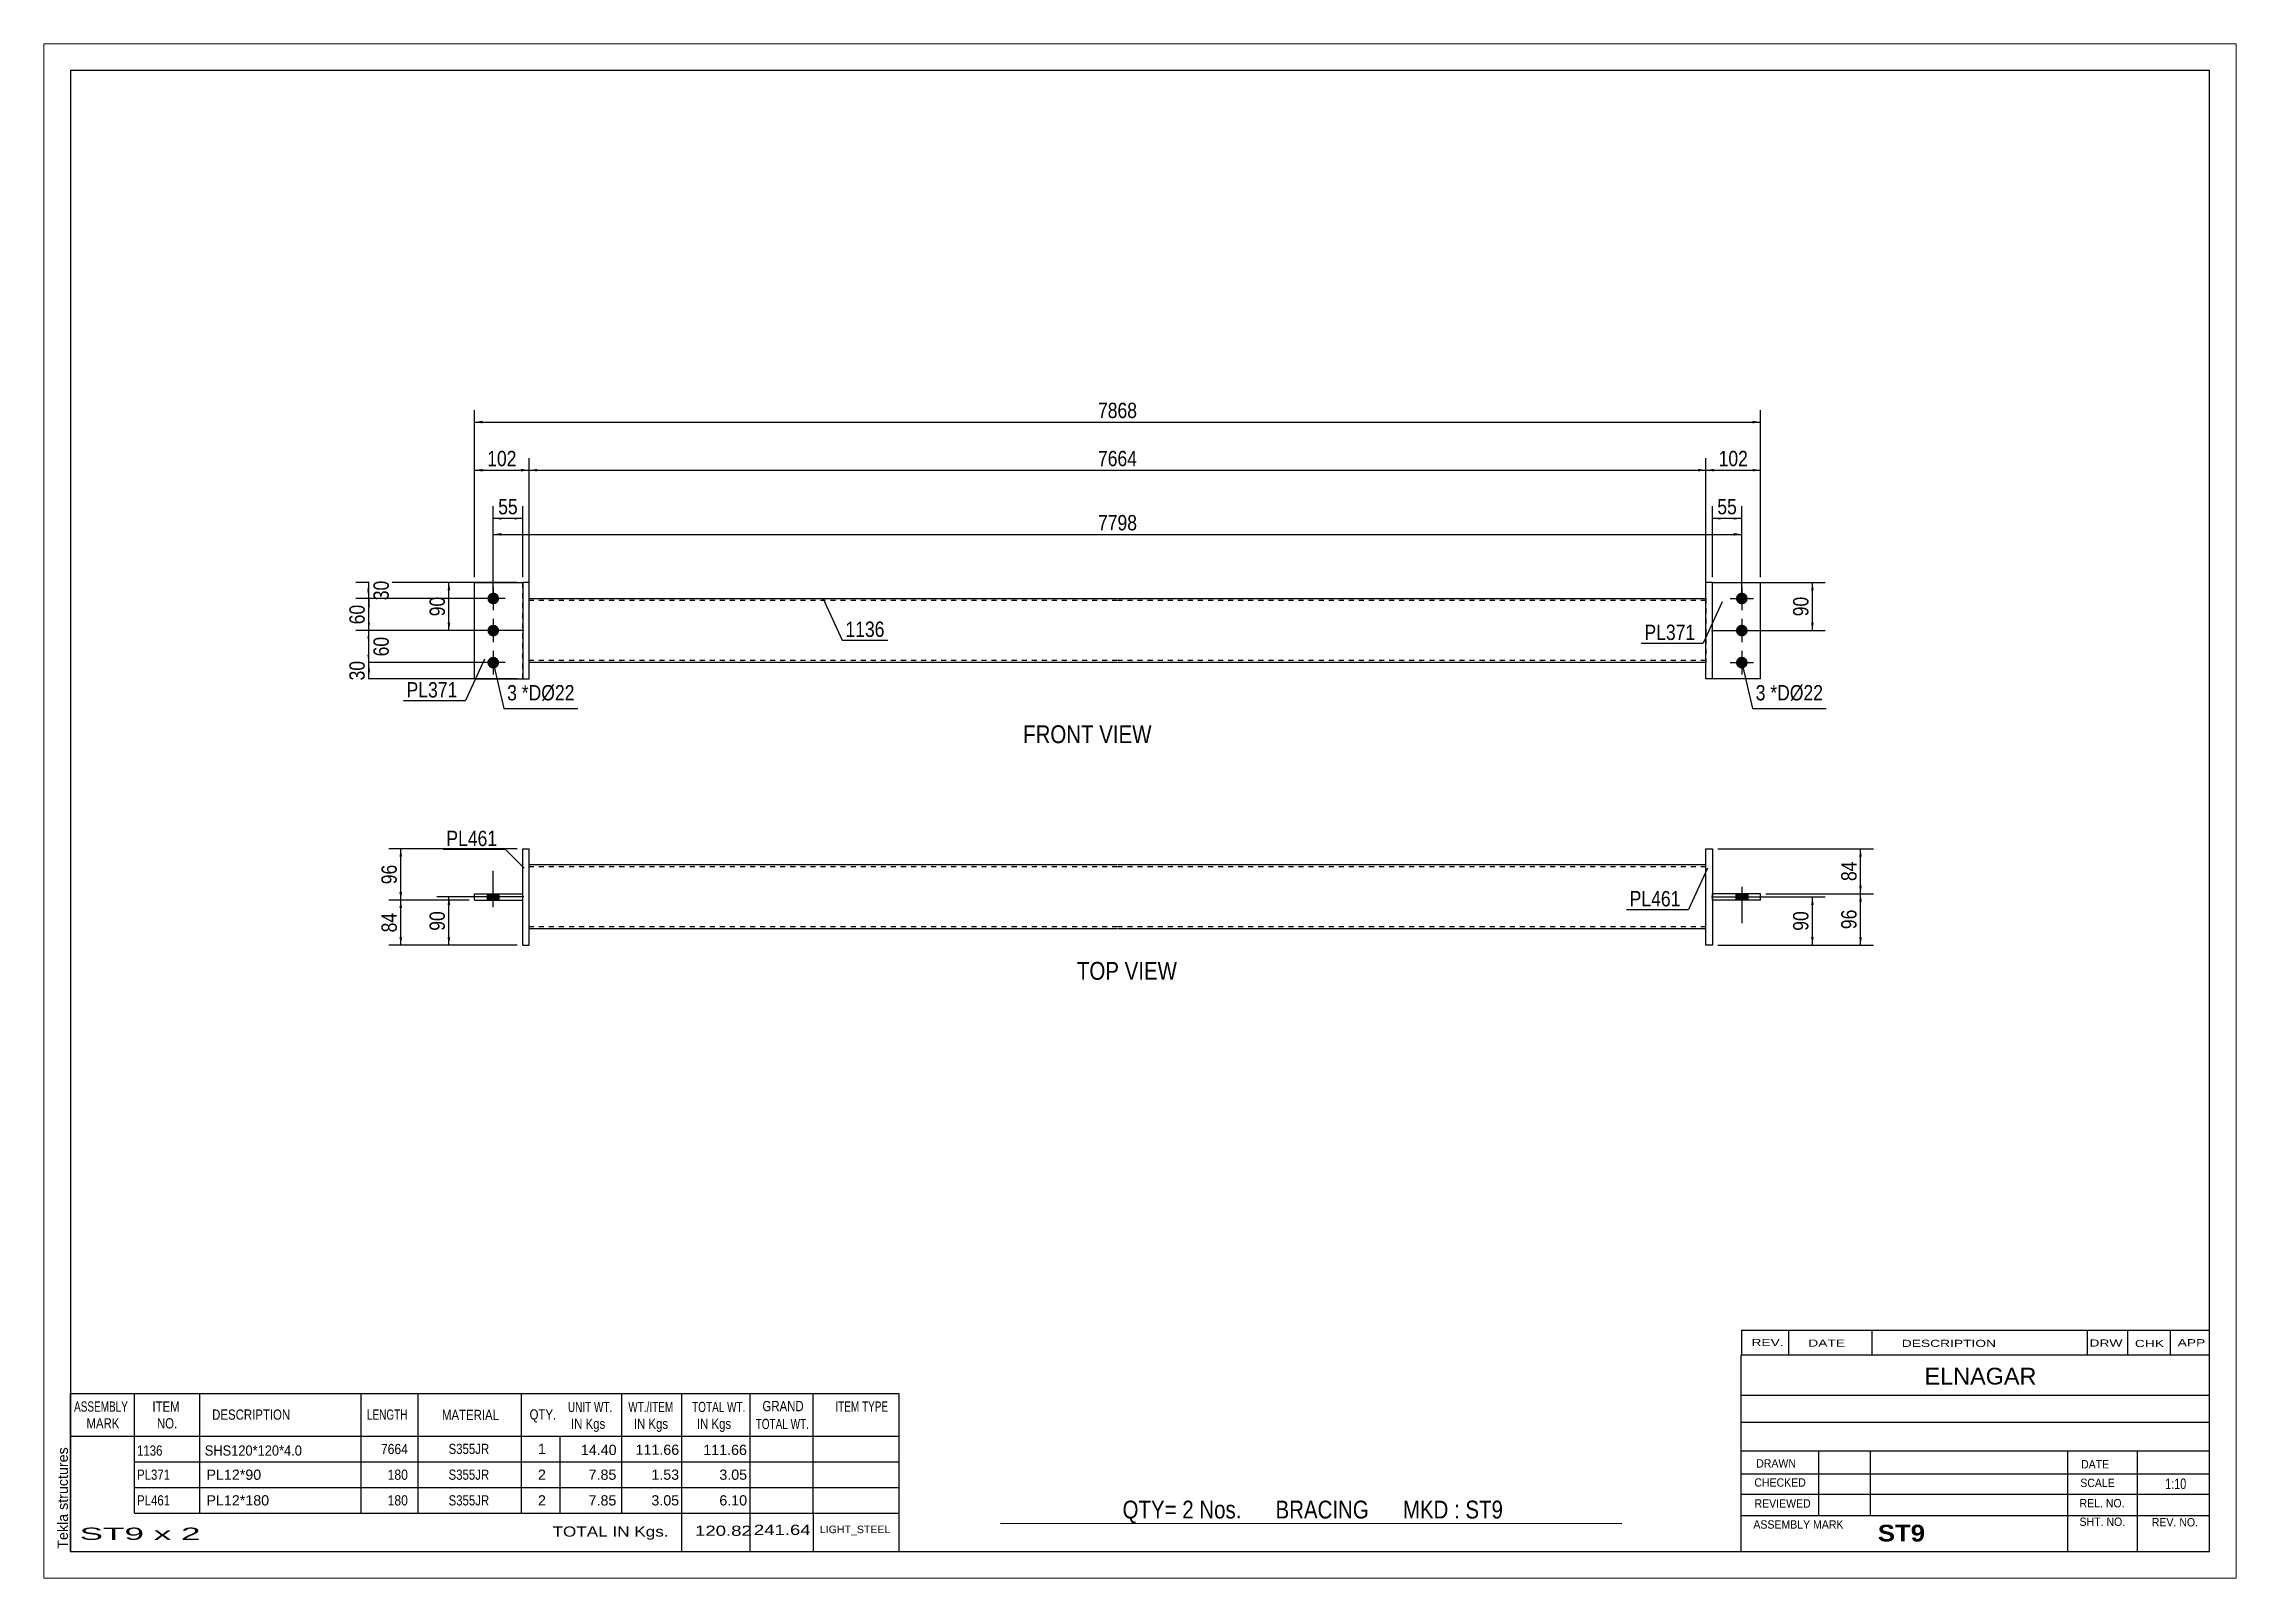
# Paper-space layout 'Layout1' of a CAD drawing. Header units: millimetres. Extents: x 0 to 410, y 0 to 287.
# The model-space entities are those that its viewports show. They can reach past a viewport. Long polylines and large blocks are cut down to what shows.
import ezdxf

# ---------------------------------------------------------------- set-up
doc = ezdxf.new("R2010")
doc.units = ezdxf.units.MM
doc.linetypes.add('DXK_LINE_DOT1', pattern=[1.8814, 0.9407, -0.9407])
doc.layers.add('Viewport layer', color=7, linetype='Continuous', plot=False)
doc.styles.add('Arial', font='ARIAL.TTF', dxfattribs={"height": 0.2})
doc.styles.add('Arial Bold', font='ARIALBD.TTF', dxfattribs={"height": 0.2})
doc.styles.add('Arial Narrow', font='ARIALN.TTF', dxfattribs={"height": 0.2})

# ---------------------------------------------------------------- blocks, each defined once
blk = doc.blocks.new('Unknown-629095888-1626')
at = {"color": 5, "linetype": 'Continuous'}
for p, q in [((405, 282), (5, 282)), ((5, 282), (5, 5)), ((405, 5), (405, 282)), ((5, 5), (405, 5))]:
    blk.add_line(p, q, dxfattribs=at)
at = {"color": 174, "linetype": 'Continuous', "style": 'Arial'}
blk.add_text('Tekla structures', height=1.9102, rotation=90, dxfattribs=at).set_placement((4.5, 5.5))
blk = doc.blocks.new('Unknown-629095888-11 - 1222')
at = {"color": 0, "linetype": 'Continuous'}
blk.add_wipeout([(207.21, 156.19), (207.21, 159.69), (183.14, 159.69), (183.14, 156.19)], dxfattribs=at)
at = {"color": 6, "linetype": 'Continuous', "style": 'Arial Narrow'}
blk.add_text('FRONT VIEW', height=3.34, dxfattribs=at).set_placement((183.14, 156.19))
blk = doc.blocks.new('Unknown-629095888-12 - 1248')
at = {"color": 0, "linetype": 'Continuous'}
blk.add_wipeout([(211.95, 111.93), (211.95, 115.43), (193.2, 115.43), (193.2, 111.93)], dxfattribs=at)
at = {"color": 6, "linetype": 'Continuous', "style": 'Arial Narrow'}
blk.add_text('TOP VIEW', height=3.34, dxfattribs=at).set_placement((193.2, 111.93))
blk = doc.blocks.new('Part-629095888-1239 - 1222')
at = {"color": 2, "linetype": 'Continuous'}
for p, q in [((89.55, 186.25), (89.55, 168.25)), ((90.75, 186.25), (89.55, 186.25)), ((90.75, 168.25), (90.75, 186.25)), ((89.55, 168.25), (90.75, 168.25))]:
    blk.add_line(p, q, dxfattribs=at)
blk = doc.blocks.new('Part-629095888-1238 - 1222')
at = {"color": 2, "linetype": 'Continuous'}
for p, q in [((80.55, 168.25), (80.55, 186.25)), ((80.55, 186.25), (89.55, 186.25)), ((80.55, 168.25), (89.55, 168.25))]:
    blk.add_line(p, q, dxfattribs=at)
at = {"color": 7, "linetype": 'DXK_LINE_DOT1'}
blk.add_line((89.55, 168.25), (89.55, 186.25), dxfattribs=at)
blk = doc.blocks.new('Part-629095888-1240 - 1222')
at = {"color": 2, "linetype": 'Continuous'}
for p, q in [((312.05, 186.25), (321.05, 186.25)), ((321.05, 168.25), (321.05, 186.25)), ((321.05, 168.25), (312.05, 168.25))]:
    blk.add_line(p, q, dxfattribs=at)
at = {"color": 7, "linetype": 'DXK_LINE_DOT1'}
blk.add_line((312.05, 168.25), (312.05, 186.25), dxfattribs=at)
blk = doc.blocks.new('Part-629095888-1241 - 1222')
at = {"color": 2, "linetype": 'Continuous'}
for p, q in [((312.05, 186.25), (310.85, 186.25)), ((310.85, 168.25), (310.85, 186.25)), ((312.05, 168.25), (312.05, 186.25)), ((312.05, 168.25), (310.85, 168.25))]:
    blk.add_line(p, q, dxfattribs=at)
blk = doc.blocks.new('Part-629095888-1242 - 1222')
at = {"color": 2, "linetype": 'Continuous'}
for p, q in [((90.75, 183.25), (200.75, 183.25)), ((200.85, 183.25), (310.85, 183.25)), ((200.75, 171.25), (90.75, 171.25)), ((310.85, 171.25), (200.85, 171.25))]:
    blk.add_line(p, q, dxfattribs=at)
at = {"color": 7, "linetype": 'DXK_LINE_DOT1'}
for p, q in [((90.75, 171.25), (90.75, 183.25)), ((200.75, 182.85), (90.75, 182.85)), ((310.85, 182.85), (200.85, 182.85)), ((310.85, 183.25), (310.85, 171.25)), ((200.75, 171.65), (90.75, 171.65)), ((310.85, 171.65), (200.85, 171.65))]:
    blk.add_line(p, q, dxfattribs=at)
blk = doc.blocks.new('Bolt-629095888-1243 - 1222')
at = {"linetype": 'Continuous'}
for points in [[(84.05, 182.15, -1), (84.05, 184.35, -1)], [(84.05, 176.15, -1), (84.05, 178.35, -1)], [(84.05, 170.15, -1), (84.05, 172.35, -1)]]:
    blk.add_hatch(color=3, dxfattribs=at).paths.add_polyline_path(points)
at = {"color": 3, "linetype": 'Continuous'}
for p, q in [((84.05, 185.45), (84.05, 181.05)), ((86.25, 183.25), (81.85, 183.25)), ((86.25, 177.25), (81.85, 177.25)), ((84.05, 179.45), (84.05, 175.05)), ((84.05, 173.45), (84.05, 169.05)), ((86.25, 171.25), (81.85, 171.25))]:
    blk.add_line(p, q, dxfattribs=at)
blk = doc.blocks.new('Bolt-629095888-1244 - 1222')
at = {"linetype": 'Continuous'}
for points in [[(317.55, 184.35, -1), (317.55, 182.15, -1)], [(317.55, 178.35, -1), (317.55, 176.15, -1)], [(317.55, 172.35, -1), (317.55, 170.15, -1)]]:
    blk.add_hatch(color=3, dxfattribs=at).paths.add_polyline_path(points)
at = {"color": 3, "linetype": 'Continuous'}
for p, q in [((317.55, 185.45), (317.55, 181.05)), ((315.35, 183.25), (319.75, 183.25)), ((315.35, 177.25), (319.75, 177.25)), ((317.55, 179.45), (317.55, 175.05)), ((317.55, 173.45), (317.55, 169.05)), ((315.35, 171.25), (319.75, 171.25))]:
    blk.add_line(p, q, dxfattribs=at)
blk = doc.blocks.new('Part-629095888-1249 - 1248')
at = {"color": 2, "linetype": 'Continuous'}
for p, q in [((80.55, 126.83), (80.55, 128.03)), ((80.55, 128.03), (89.55, 128.03)), ((89.55, 126.83), (89.55, 128.03)), ((80.55, 126.83), (89.55, 126.83))]:
    blk.add_line(p, q, dxfattribs=at)
blk = doc.blocks.new('Part-629095888-1250 - 1248')
at = {"color": 2, "linetype": 'Continuous'}
for p, q in [((89.55, 118.43), (89.55, 136.43)), ((89.55, 136.43), (90.75, 136.43)), ((90.75, 118.43), (90.75, 136.43)), ((89.55, 118.43), (90.75, 118.43))]:
    blk.add_line(p, q, dxfattribs=at)
blk = doc.blocks.new('Part-629095888-1251 - 1248')
at = {"color": 2, "linetype": 'Continuous'}
for p, q in [((321.05, 128.03), (312.05, 128.03)), ((312.05, 126.83), (312.05, 128.03)), ((321.05, 126.83), (321.05, 128.03)), ((321.05, 126.83), (312.05, 126.83))]:
    blk.add_line(p, q, dxfattribs=at)
blk = doc.blocks.new('Part-629095888-1252 - 1248')
at = {"color": 2, "linetype": 'Continuous'}
for p, q in [((310.85, 118.43), (310.85, 136.43)), ((310.85, 136.43), (312.05, 136.43)), ((312.05, 136.43), (312.05, 118.43)), ((312.05, 118.43), (310.85, 118.43))]:
    blk.add_line(p, q, dxfattribs=at)
blk = doc.blocks.new('Part-629095888-1253 - 1248')
at = {"color": 2, "linetype": 'Continuous'}
for p, q in [((200.75, 133.43), (90.75, 133.43)), ((310.85, 133.43), (200.85, 133.43)), ((200.75, 121.43), (90.75, 121.43)), ((310.85, 121.43), (200.85, 121.43))]:
    blk.add_line(p, q, dxfattribs=at)
at = {"color": 7, "linetype": 'DXK_LINE_DOT1'}
for p, q in [((90.75, 121.43), (90.75, 133.43)), ((200.75, 133.03), (90.75, 133.03)), ((310.85, 133.03), (200.85, 133.03)), ((310.85, 121.43), (310.85, 133.43)), ((200.75, 121.83), (90.75, 121.83)), ((310.85, 121.83), (200.85, 121.83))]:
    blk.add_line(p, q, dxfattribs=at)
blk = doc.blocks.new('Bolt-629095888-1254 - 1248')
at = {"linetype": 'Continuous'}
blk.add_hatch(color=3, dxfattribs=at).paths.add_polyline_path([(82.95, 126.83), (85.15, 126.83), (85.15, 128.03), (82.95, 128.03)])
blk.add_hatch(color=3, dxfattribs=at).paths.add_polyline_path([(82.95, 126.83), (85.15, 126.83), (85.15, 128.03), (82.95, 128.03)])
blk.add_hatch(color=3, dxfattribs=at).paths.add_polyline_path([(82.95, 126.83), (85.15, 126.83), (85.15, 128.03), (82.95, 128.03)])
at = {"color": 3, "linetype": 'Continuous'}
for p, q in [((84.05, 125.53), (84.05, 132.33)), ((84.05, 125.53), (84.05, 132.33)), ((84.05, 125.53), (84.05, 132.33)), ((82.95, 126.83), (82.95, 128.03)), ((82.95, 126.83), (82.95, 128.03)), ((82.95, 126.83), (82.95, 128.03)), ((85.15, 126.83), (85.15, 128.03)), ((85.15, 126.83), (85.15, 128.03)), ((85.15, 126.83), (85.15, 128.03))]:
    blk.add_line(p, q, dxfattribs=at)
blk = doc.blocks.new('Bolt-629095888-1255 - 1248')
at = {"linetype": 'Continuous'}
blk.add_hatch(color=3, dxfattribs=at).paths.add_polyline_path([(318.65, 128.03), (316.45, 128.03), (316.45, 126.83), (318.65, 126.83)])
blk.add_hatch(color=3, dxfattribs=at).paths.add_polyline_path([(318.65, 128.03), (316.45, 128.03), (316.45, 126.83), (318.65, 126.83)])
blk.add_hatch(color=3, dxfattribs=at).paths.add_polyline_path([(318.65, 128.03), (316.45, 128.03), (316.45, 126.83), (318.65, 126.83)])
at = {"color": 3, "linetype": 'Continuous'}
for p, q in [((316.45, 128.03), (316.45, 126.83)), ((316.45, 128.03), (316.45, 126.83)), ((316.45, 128.03), (316.45, 126.83)), ((317.55, 129.33), (317.55, 122.53)), ((317.55, 129.33), (317.55, 122.53)), ((317.55, 129.33), (317.55, 122.53)), ((318.65, 128.03), (318.65, 126.83)), ((318.65, 128.03), (318.65, 126.83)), ((318.65, 128.03), (318.65, 126.83))]:
    blk.add_line(p, q, dxfattribs=at)
blk = doc.blocks.new('StraightDimension-629095888-1288 - 1222')
at = {"linetype": 'Continuous'}
for points in [[(85.55, 198), (84.05, 198.25), (85.55, 198.5)], [(88.05, 198.5), (89.55, 198.25), (88.05, 198)]]:
    blk.add_hatch(color=7, dxfattribs=at).paths.add_polyline_path(points)
at = {"color": 7, "linetype": 'Continuous'}
for p, q in [((84.05, 184.25), (84.05, 200.5)), ((84.05, 198.25), (89.55, 198.25)), ((89.55, 187.25), (89.55, 200.5))]:
    blk.add_line(p, q, dxfattribs=at)
at = {"color": 0}
blk.add_wipeout([(89.23, 198.4), (89.23, 202.6), (84.37, 202.6), (84.37, 198.4)], dxfattribs=at)
at = {"color": 3, "style": 'Arial Narrow'}
blk.add_text('55', height=2.863, dxfattribs=at).set_placement((84.97, 199))
blk = doc.blocks.new('StraightDimension-629095888-1313 - 1222')
at = {"linetype": 'Continuous'}
for points in [[(82.05, 216), (80.55, 216.25), (82.05, 216.5)], [(319.55, 216.5), (321.05, 216.25), (319.55, 216)]]:
    blk.add_hatch(color=7, dxfattribs=at).paths.add_polyline_path(points)
at = {"color": 7, "linetype": 'Continuous'}
for p, q in [((80.55, 187.25), (80.55, 218.5)), ((321.05, 187.25), (321.05, 218.5)), ((80.55, 216.25), (321.05, 216.25))]:
    blk.add_line(p, q, dxfattribs=at)
at = {"color": 0}
blk.add_wipeout([(205.06, 216.4), (205.06, 220.6), (196.54, 220.6), (196.54, 216.4)], dxfattribs=at)
at = {"color": 3, "style": 'Arial Narrow'}
blk.add_text('7868', height=2.863, dxfattribs=at).set_placement((197.14, 217))
blk = doc.blocks.new('StraightDimension-629095888-1307 - 1222')
at = {"linetype": 'Continuous'}
for points in [[(82.05, 207), (80.55, 207.25), (82.05, 207.5)], [(89.25, 207.5), (90.75, 207.25), (89.25, 207)]]:
    blk.add_hatch(color=7, dxfattribs=at).paths.add_polyline_path(points)
at = {"color": 7, "linetype": 'Continuous'}
for p, q in [((80.55, 187.25), (80.55, 209.5)), ((90.75, 184.25), (90.75, 209.5)), ((80.55, 207.25), (90.75, 207.25))]:
    blk.add_line(p, q, dxfattribs=at)
at = {"color": 0}
blk.add_wipeout([(88.99, 207.4), (88.99, 211.6), (82.31, 211.6), (82.31, 207.4)], dxfattribs=at)
at = {"color": 3, "style": 'Arial Narrow'}
blk.add_text('102', height=2.863, dxfattribs=at).set_placement((82.91, 208))
blk = doc.blocks.new('StraightDimension-629095888-1272 - 1222')
at = {"linetype": 'Continuous'}
for points in [[(60.5, 184.75), (60.75, 186.25), (61, 184.75)], [(61, 184.75), (60.75, 183.25), (60.5, 184.75)]]:
    blk.add_hatch(color=7, dxfattribs=at).paths.add_polyline_path(points)
at = {"color": 7, "linetype": 'Continuous'}
for p, q in [((88.55, 186.25), (58.35, 186.25)), ((60.75, 183.25), (60.75, 186.25)), ((83.05, 183.25), (58.35, 183.25))]:
    blk.add_line(p, q, dxfattribs=at)
at = {"color": 0}
blk.add_wipeout([(65.1, 187.18), (60.9, 187.18), (60.9, 182.32), (65.1, 182.32)], dxfattribs=at)
at = {"color": 3, "style": 'Arial Narrow'}
blk.add_text('30', height=2.863, rotation=90.0002, dxfattribs=at).set_placement((64.5, 182.92))
blk = doc.blocks.new('StraightDimension-629095888-1261 - 1222')
at = {"linetype": 'Continuous'}
for points in [[(75.5, 184.75), (75.75, 186.25), (76, 184.75)], [(76, 178.75), (75.75, 177.25), (75.5, 178.75)]]:
    blk.add_hatch(color=7, dxfattribs=at).paths.add_polyline_path(points)
at = {"color": 7, "linetype": 'Continuous'}
for p, q in [((88.55, 186.25), (73.5, 186.25)), ((75.75, 177.25), (75.75, 186.25)), ((89.75, 177.25), (73.5, 177.25))]:
    blk.add_line(p, q, dxfattribs=at)
at = {"color": 0}
blk.add_wipeout([(75.6, 184.18), (71.4, 184.18), (71.4, 179.32), (75.6, 179.32)], dxfattribs=at)
at = {"color": 3, "style": 'Arial Narrow'}
blk.add_text('90', height=2.863, rotation=90.0002, dxfattribs=at).set_placement((75, 179.92))
blk = doc.blocks.new('StraightDimension-629095888-1267 - 1222')
at = {"linetype": 'Continuous'}
for points in [[(330.5, 184.75), (330.75, 186.25), (331, 184.75)], [(331, 178.75), (330.75, 177.25), (330.5, 178.75)]]:
    blk.add_hatch(color=7, dxfattribs=at).paths.add_polyline_path(points)
at = {"color": 7, "linetype": 'Continuous'}
for p, q in [((313.05, 186.25), (333.15, 186.25)), ((330.75, 177.25), (330.75, 186.25)), ((311.85, 177.25), (333.15, 177.25))]:
    blk.add_line(p, q, dxfattribs=at)
at = {"color": 0}
blk.add_wipeout([(330.6, 184.18), (326.4, 184.18), (326.4, 179.32), (330.6, 179.32)], dxfattribs=at)
at = {"color": 3, "style": 'Arial Narrow'}
blk.add_text('90', height=2.863, rotation=90.0002, dxfattribs=at).set_placement((330, 179.92))
blk = doc.blocks.new('StraightDimension-629095888-1273 - 1222')
at = {"linetype": 'Continuous'}
for points in [[(60.5, 181.75), (60.75, 183.25), (61, 181.75)], [(61, 178.75), (60.75, 177.25), (60.5, 178.75)]]:
    blk.add_hatch(color=7, dxfattribs=at).paths.add_polyline_path(points)
at = {"color": 7, "linetype": 'Continuous'}
for p, q in [((83.05, 183.25), (58.5, 183.25)), ((60.75, 177.25), (60.75, 183.25)), ((83.05, 177.25), (58.5, 177.25))]:
    blk.add_line(p, q, dxfattribs=at)
at = {"color": 0}
blk.add_wipeout([(60.6, 182.68), (56.4, 182.68), (56.4, 177.82), (60.6, 177.82)], dxfattribs=at)
at = {"color": 3, "style": 'Arial Narrow'}
blk.add_text('60', height=2.863, rotation=90.0002, dxfattribs=at).set_placement((60, 178.42))
blk = doc.blocks.new('StraightDimension-629095888-1274 - 1222')
at = {"linetype": 'Continuous'}
for points in [[(60.5, 175.75), (60.75, 177.25), (61, 175.75)], [(61, 172.75), (60.75, 171.25), (60.5, 172.75)]]:
    blk.add_hatch(color=7, dxfattribs=at).paths.add_polyline_path(points)
at = {"color": 7, "linetype": 'Continuous'}
for p, q in [((83.05, 177.25), (58.35, 177.25)), ((60.75, 171.25), (60.75, 177.25)), ((83.05, 171.25), (58.35, 171.25))]:
    blk.add_line(p, q, dxfattribs=at)
at = {"color": 0}
blk.add_wipeout([(65.1, 176.68), (60.9, 176.68), (60.9, 171.82), (65.1, 171.82)], dxfattribs=at)
at = {"color": 3, "style": 'Arial Narrow'}
blk.add_text('60', height=2.863, rotation=90.0002, dxfattribs=at).set_placement((64.5, 172.42))
blk = doc.blocks.new('StraightDimension-629095888-1275 - 1222')
at = {"linetype": 'Continuous'}
for points in [[(60.5, 169.75), (60.75, 171.25), (61, 169.75)], [(61, 169.75), (60.75, 168.25), (60.5, 169.75)]]:
    blk.add_hatch(color=7, dxfattribs=at).paths.add_polyline_path(points)
at = {"color": 7, "linetype": 'Continuous'}
for p, q in [((83.05, 171.25), (58.5, 171.25)), ((88.55, 168.25), (58.5, 168.25)), ((60.75, 168.25), (60.75, 171.25))]:
    blk.add_line(p, q, dxfattribs=at)
at = {"color": 0}
blk.add_wipeout([(60.6, 172.18), (56.4, 172.18), (56.4, 167.32), (60.6, 167.32)], dxfattribs=at)
at = {"color": 3, "style": 'Arial Narrow'}
blk.add_text('30', height=2.863, rotation=90.0002, dxfattribs=at).set_placement((60, 167.92))
blk = doc.blocks.new('StraightDimension-629095888-1293 - 1222')
at = {"linetype": 'Continuous'}
for points in [[(313.55, 198), (312.05, 198.25), (313.55, 198.5)], [(316.05, 198.5), (317.55, 198.25), (316.05, 198)]]:
    blk.add_hatch(color=7, dxfattribs=at).paths.add_polyline_path(points)
at = {"color": 7, "linetype": 'Continuous'}
for p, q in [((312.05, 187.25), (312.05, 200.5)), ((312.05, 198.25), (317.55, 198.25)), ((317.55, 184.25), (317.55, 200.5))]:
    blk.add_line(p, q, dxfattribs=at)
at = {"color": 0}
blk.add_wipeout([(317.23, 198.4), (317.23, 202.6), (312.37, 202.6), (312.37, 198.4)], dxfattribs=at)
at = {"color": 3, "style": 'Arial Narrow'}
blk.add_text('55', height=2.863, dxfattribs=at).set_placement((312.97, 199))
blk = doc.blocks.new('StraightDimension-629095888-1299 - 1222')
at = {"linetype": 'Continuous'}
for points in [[(85.55, 195), (84.05, 195.25), (85.55, 195.5)], [(316.05, 195.5), (317.55, 195.25), (316.05, 195)]]:
    blk.add_hatch(color=7, dxfattribs=at).paths.add_polyline_path(points)
at = {"color": 7, "linetype": 'Continuous'}
for p, q in [((84.05, 184.25), (84.05, 197.5)), ((317.55, 184.25), (317.55, 197.5)), ((84.05, 195.25), (317.55, 195.25))]:
    blk.add_line(p, q, dxfattribs=at)
at = {"color": 0}
blk.add_wipeout([(205.06, 195.4), (205.06, 199.6), (196.54, 199.6), (196.54, 195.4)], dxfattribs=at)
at = {"color": 3, "style": 'Arial Narrow'}
blk.add_text('7798', height=2.863, dxfattribs=at).set_placement((197.14, 196))
blk = doc.blocks.new('StraightDimension-629095888-1305 - 1222')
at = {"linetype": 'Continuous'}
for points in [[(312.35, 207), (310.85, 207.25), (312.35, 207.5)], [(319.55, 207.5), (321.05, 207.25), (319.55, 207)]]:
    blk.add_hatch(color=7, dxfattribs=at).paths.add_polyline_path(points)
at = {"color": 7, "linetype": 'Continuous'}
for p, q in [((310.85, 184.25), (310.85, 209.5)), ((321.05, 187.25), (321.05, 209.5)), ((310.85, 207.25), (321.05, 207.25))]:
    blk.add_line(p, q, dxfattribs=at)
at = {"color": 0}
blk.add_wipeout([(319.29, 207.4), (319.29, 211.6), (312.61, 211.6), (312.61, 207.4)], dxfattribs=at)
at = {"color": 3, "style": 'Arial Narrow'}
blk.add_text('102', height=2.863, dxfattribs=at).set_placement((313.21, 208))
blk = doc.blocks.new('StraightDimension-629095888-1306 - 1222')
at = {"linetype": 'Continuous'}
for points in [[(92.25, 207), (90.75, 207.25), (92.25, 207.5)], [(309.35, 207.5), (310.85, 207.25), (309.35, 207)]]:
    blk.add_hatch(color=7, dxfattribs=at).paths.add_polyline_path(points)
at = {"color": 7, "linetype": 'Continuous'}
for p, q in [((90.75, 184.25), (90.75, 209.5)), ((310.85, 184.25), (310.85, 209.5)), ((90.75, 207.25), (310.85, 207.25))]:
    blk.add_line(p, q, dxfattribs=at)
at = {"color": 0}
blk.add_wipeout([(205.06, 207.4), (205.06, 211.6), (196.54, 211.6), (196.54, 207.4)], dxfattribs=at)
at = {"color": 3, "style": 'Arial Narrow'}
blk.add_text('7664', height=2.863, dxfattribs=at).set_placement((197.14, 208))
blk = doc.blocks.new('StraightDimension-629095888-1335 - 1248')
at = {"linetype": 'Continuous'}
for points in [[(339.5, 134.93), (339.75, 136.43), (340, 134.93)], [(340, 129.53), (339.75, 128.03), (339.5, 129.53)]]:
    blk.add_hatch(color=7, dxfattribs=at).paths.add_polyline_path(points)
at = {"color": 7, "linetype": 'Continuous'}
for p, q in [((313.05, 136.43), (342.15, 136.43)), ((339.75, 128.03), (339.75, 136.43)), ((322.05, 128.03), (342.15, 128.03))]:
    blk.add_line(p, q, dxfattribs=at)
at = {"color": 0}
blk.add_wipeout([(339.6, 134.66), (335.4, 134.66), (335.4, 129.8), (339.6, 129.8)], dxfattribs=at)
at = {"color": 3, "style": 'Arial Narrow'}
blk.add_text('84', height=2.863, rotation=90.0002, dxfattribs=at).set_placement((339, 130.4))
blk = doc.blocks.new('StraightDimension-629095888-1317 - 1248')
at = {"linetype": 'Continuous'}
for points in [[(75.5, 125.93), (75.75, 127.43), (76, 125.93)], [(76, 119.93), (75.75, 118.43), (75.5, 119.93)]]:
    blk.add_hatch(color=7, dxfattribs=at).paths.add_polyline_path(points)
at = {"color": 7, "linetype": 'Continuous'}
for p, q in [((89.75, 127.43), (73.5, 127.43)), ((75.75, 118.43), (75.75, 127.43)), ((88.55, 118.43), (73.5, 118.43))]:
    blk.add_line(p, q, dxfattribs=at)
at = {"color": 0}
blk.add_wipeout([(75.6, 125.36), (71.4, 125.36), (71.4, 120.5), (75.6, 120.5)], dxfattribs=at)
at = {"color": 3, "style": 'Arial Narrow'}
blk.add_text('90', height=2.863, rotation=90.0002, dxfattribs=at).set_placement((75, 121.1))
blk = doc.blocks.new('StraightDimension-629095888-1322 - 1248')
at = {"linetype": 'Continuous'}
for points in [[(330.5, 125.93), (330.75, 127.43), (331, 125.93)], [(331, 119.93), (330.75, 118.43), (330.5, 119.93)]]:
    blk.add_hatch(color=7, dxfattribs=at).paths.add_polyline_path(points)
at = {"color": 7, "linetype": 'Continuous'}
for p, q in [((311.85, 127.43), (333.15, 127.43)), ((330.75, 118.43), (330.75, 127.43)), ((313.05, 118.43), (333.15, 118.43))]:
    blk.add_line(p, q, dxfattribs=at)
at = {"color": 0}
blk.add_wipeout([(330.6, 125.36), (326.4, 125.36), (326.4, 120.5), (330.6, 120.5)], dxfattribs=at)
at = {"color": 3, "style": 'Arial Narrow'}
blk.add_text('90', height=2.863, rotation=90.0002, dxfattribs=at).set_placement((330, 121.1))
blk = doc.blocks.new('StraightDimension-629095888-1327 - 1248')
at = {"linetype": 'Continuous'}
for points in [[(66.5, 134.93), (66.75, 136.43), (67, 134.93)], [(67, 128.33), (66.75, 126.83), (66.5, 128.33)]]:
    blk.add_hatch(color=7, dxfattribs=at).paths.add_polyline_path(points)
at = {"color": 7, "linetype": 'Continuous'}
for p, q in [((88.55, 136.43), (64.5, 136.43)), ((66.75, 126.83), (66.75, 136.43)), ((79.55, 126.83), (64.5, 126.83))]:
    blk.add_line(p, q, dxfattribs=at)
at = {"color": 0}
blk.add_wipeout([(66.6, 134.06), (62.4, 134.06), (62.4, 129.2), (66.6, 129.2)], dxfattribs=at)
at = {"color": 3, "style": 'Arial Narrow'}
blk.add_text('96', height=2.863, rotation=90.0002, dxfattribs=at).set_placement((66, 129.8))
blk = doc.blocks.new('StraightDimension-629095888-1328 - 1248')
at = {"linetype": 'Continuous'}
for points in [[(66.5, 125.33), (66.75, 126.83), (67, 125.33)], [(67, 119.93), (66.75, 118.43), (66.5, 119.93)]]:
    blk.add_hatch(color=7, dxfattribs=at).paths.add_polyline_path(points)
at = {"color": 7, "linetype": 'Continuous'}
for p, q in [((79.55, 126.83), (64.5, 126.83)), ((66.75, 118.43), (66.75, 126.83)), ((88.55, 118.43), (64.5, 118.43))]:
    blk.add_line(p, q, dxfattribs=at)
at = {"color": 0}
blk.add_wipeout([(66.6, 125.06), (62.4, 125.06), (62.4, 120.2), (66.6, 120.2)], dxfattribs=at)
at = {"color": 3, "style": 'Arial Narrow'}
blk.add_text('84', height=2.863, rotation=90.0002, dxfattribs=at).set_placement((66, 120.8))
blk = doc.blocks.new('StraightDimension-629095888-1336 - 1248')
at = {"linetype": 'Continuous'}
for points in [[(339.5, 126.53), (339.75, 128.03), (340, 126.53)], [(340, 119.93), (339.75, 118.43), (339.5, 119.93)]]:
    blk.add_hatch(color=7, dxfattribs=at).paths.add_polyline_path(points)
at = {"color": 7, "linetype": 'Continuous'}
for p, q in [((322.05, 128.03), (342.15, 128.03)), ((339.75, 118.43), (339.75, 128.03)), ((313.05, 118.43), (342.15, 118.43))]:
    blk.add_line(p, q, dxfattribs=at)
at = {"color": 0}
blk.add_wipeout([(339.6, 125.66), (335.4, 125.66), (335.4, 120.8), (339.6, 120.8)], dxfattribs=at)
at = {"color": 3, "style": 'Arial Narrow'}
blk.add_text('96', height=2.863, rotation=90.0002, dxfattribs=at).set_placement((339, 121.4))
blk = doc.blocks.new('CBS_NAME_BLOG-629095888-1642')
at = {"color": 7, "linetype": 'Continuous'}
for p, q in [((317.41, 41.75), (404.93, 41.75)), ((317.41, 5.04), (317.41, 41.75)), ((317.41, 34.21), (404.93, 34.21)), ((317.48, 29.16), (405, 29.16)), ((317.41, 23.79), (404.93, 23.79)), ((331.93, 11.68), (331.93, 23.78)), ((341.62, 11.71), (341.62, 23.78)), ((378.53, 5.04), (378.53, 23.77)), ((391.58, 5.04), (391.58, 23.78)), ((317.42, 19.49), (405, 19.51)), ((317.41, 15.74), (404.93, 15.74)), ((317.41, 11.7), (404.93, 11.7)), ((317.41, 5), (405, 5))]:
    blk.add_line(p, q, dxfattribs=at)
at = {"color": 3, "linetype": 'Continuous', "style": 'Arial'}
blk.add_text('ELNAGAR', height=3.133, dxfattribs=at).set_placement((351.73, 36.22))
at = {"color": 3, "linetype": 'Continuous'}
for s, height, style, width, p in [('DRAWN', 1.566, 'Arial', 0.9, (320.24, 20.68)), ('DATE', 1.566, 'Arial', 0.9, (381, 20.52)), ('CHECKED', 1.566, 'Arial', 0.9, (319.89, 17.11)), ('SCALE', 1.566, 'Arial', 0.9, (380.85, 17.04)), ('1:10', 1.957, 'Arial Narrow', 0.9, (396.74, 16.68)), ('REVIEWED', 1.566, 'Arial', 0.9, (319.93, 13.19)), ('REL. NO.', 1.566, 'Arial', 0.9, (380.71, 13.24)), ('ASSEMBLY MARK', 1.5663, 'Arial', 0.9, (319.71, 9.26)), ('ST9', 3.131, 'Arial Bold', 1.1, (342.99, 6.86)), ('SHT. NO.', 1.566, 'Arial', 0.9, (380.71, 9.77)), ('REV. NO.', 1.566, 'Arial', 0.9, (394.23, 9.68))]:
    blk.add_text(s, height=height, dxfattribs=dict(at, style=style, width=width)).set_placement(p)
blk = doc.blocks.new('CBS_BOM-629095888-1640')
at = {"color": 7, "linetype": 'Continuous'}
for p, q in [((4.97, 26.57), (4.97, 34.57)), ((4.97, 34.57), (159.89, 34.57)), ((16.97, 26.57), (16.97, 34.57)), ((29.16, 26.57), (29.16, 34.57)), ((59.32, 26.57), (59.32, 34.57)), ((70, 26.57), (70, 34.57)), ((89.32, 26.57), (89.32, 34.57)), ((108.12, 26.57), (108.12, 34.57)), ((119.33, 26.57), (119.33, 34.57)), ((132.12, 26.57), (132.12, 34.57)), ((143.87, 26.57), (143.87, 34.57)), ((159.89, 34.56), (159.89, 26.58)), ((4.97, 26.57), (159.89, 26.57)), ((4.97, 21.77), (4.97, 26.57)), ((16.97, 21.77), (16.97, 26.57)), ((29.16, 21.77), (29.16, 26.57)), ((59.32, 21.77), (59.32, 26.57)), ((70, 21.77), (70, 26.57)), ((89.32, 21.77), (89.32, 26.57)), ((96.58, 21.77), (96.58, 26.57)), ((108.12, 21.77), (108.12, 26.57)), ((119.33, 21.77), (119.33, 26.57)), ((132.12, 21.77), (132.12, 26.57)), ((143.89, 21.77), (143.89, 26.57)), ((159.89, 26.57), (159.89, 21.77)), ((4.97, 16.97), (4.97, 21.77)), ((16.97, 21.77), (159.89, 21.77)), ((16.97, 16.97), (16.97, 21.77)), ((29.16, 16.97), (29.16, 21.77)), ((59.32, 16.97), (59.32, 21.77)), ((70, 16.97), (70, 21.77)), ((89.32, 16.97), (89.32, 21.77)), ((96.58, 16.97), (96.58, 21.77)), ((108.12, 16.97), (108.12, 21.77)), ((119.33, 16.97), (119.33, 21.77)), ((132.12, 16.97), (132.12, 21.77)), ((143.89, 16.97), (143.89, 21.77)), ((159.89, 21.76), (159.89, 16.97)), ((4.97, 12.17), (4.97, 16.97)), ((16.97, 16.97), (159.89, 16.97)), ((16.97, 12.17), (16.97, 16.97)), ((29.16, 12.17), (29.16, 16.97)), ((59.32, 12.17), (59.32, 16.97)), ((70, 12.17), (70, 16.97)), ((89.32, 12.17), (89.32, 16.97)), ((96.58, 12.17), (96.58, 16.97)), ((108.12, 12.17), (108.12, 16.97)), ((119.33, 12.17), (119.33, 16.97)), ((132.12, 12.17), (132.12, 16.97)), ((143.89, 12.17), (143.89, 16.97)), ((159.89, 16.96), (159.89, 12.17)), ((4.97, 4.97), (4.97, 12.15)), ((16.97, 12.17), (159.89, 12.17)), ((119.33, 4.97), (119.33, 12.15)), ((132.12, 4.97), (132.12, 12.15)), ((143.93, 4.97), (143.93, 12.15)), ((159.89, 12.17), (159.89, 4.97)), ((4.97, 4.97), (159.89, 4.97))]:
    blk.add_line(p, q, dxfattribs=at)
at = {"color": 3, "linetype": 'Continuous', "style": 'Arial'}
for s, height, width, p in [('ASSEMBLY', 1.91, 0.7, (5.65, 31.14)), ('ITEM', 1.91, 0.8, (20.3, 31.14)), ('UNIT WT.', 1.91, 0.7, (98.01, 31.07)), ('WT./ITEM', 1.91, 0.7, (109.3, 31.07)), ('TOTAL WT.', 1.91, 0.7, (121.24, 31.07)), ('GRAND', 1.91, 0.8, (134.39, 31.23)), ('ITEM TYPE', 1.91, 0.7, (148.03, 31.15)), ('MARK', 1.91, 0.8, (7.97, 28.01)), ('NO.', 1.91, 0.8, (21.15, 28.01)), ('DESCRIPTION', 1.9102, 0.8, (31.48, 29.64)), ('LENGTH', 1.91, 0.7, (60.43, 29.64)), ('MATERIAL', 1.91, 0.8, (74.45, 29.59)), ('QTY.', 1.91, 0.8, (90.84, 29.67)), ('IN Kgs', 1.91, 0.8, (98.59, 27.93)), ('IN Kgs', 1.91, 0.8, (110.34, 27.93)), ('IN Kgs', 1.91, 0.8, (122.13, 27.93)), ('TOTAL WT.', 1.91, 0.7, (133.13, 27.89))]:
    blk.add_text(s, height=height, dxfattribs=dict(at, width=width)).set_placement(p)
at = {"color": 7, "linetype": 'Continuous', "style": 'Arial'}
for s, height, width, p in [('1136', 1.91, 0.8, (17.43, 22.92)), ('SHS120*120*4.0', 1.9102, 0.9, (30.1, 22.92)), ('7664', 1.91, 0.85, (63.04, 23.2)), ('S355JR', 1.91, 0.8, (75.69, 23.23)), ('PL371', 1.91, 0.8, (17.43, 18.4)), ('180', 1.91, 0.85, (64.3, 18.4)), ('S355JR', 1.91, 0.8, (75.69, 18.4)), ('PL461', 1.91, 0.8, (17.43, 13.6)), ('180', 1.91, 0.85, (64.3, 13.6)), ('S355JR', 1.91, 0.8, (75.69, 13.6))]:
    blk.add_text(s, height=height, dxfattribs=dict(at, width=width)).set_placement(p)
for s, p in [('1', (92.41, 23.23)), ('14.40', (100.44, 23.04)), ('111.66', (110.66, 23.07)), ('111.66', (123.33, 23.04)), ('PL12*90', (30.41, 18.4)), ('2', (92.41, 18.4)), ('7.85', (101.88, 18.4)), ('1.53', (113.62, 18.4)), ('3.05', (126.33, 18.4)), ('PL12*180', (30.41, 13.6)), ('2', (92.41, 13.6)), ('7.85', (101.88, 13.6)), ('3.05', (113.62, 13.6)), ('6.10', (126.33, 13.6))]:
    blk.add_text(s, height=1.91, dxfattribs=at).set_placement(p)
at = {"color": 6, "linetype": 'Continuous', "style": 'Arial'}
for s, height, width, p in [('ST9 x 2', 2.292, 2.05, (6.69, 7.16)), ('TOTAL IN Kgs.', 1.9102, 1.2, (95.13, 7.77)), ('120.82', 1.91, 1.3, (121.79, 7.92)), ('241.64', 1.91, 1.3, (132.79, 8.08))]:
    blk.add_text(s, height=height, dxfattribs=dict(at, width=width)).set_placement(p)
blk.add_text('LIGHT_STEEL', height=1.4135, dxfattribs=at).set_placement((145.14, 8.42))
blk = doc.blocks.new('CBS_CALLOFF-629095888-1641')
at = {"color": 7, "linetype": 'Continuous'}
blk.add_line((178.88, 10.27), (295.11, 10.25), dxfattribs=at)
at = {"color": 3, "linetype": 'Continuous', "style": 'Arial Narrow'}
blk.add_text('QTY= 2 Nos.      BRACING      MKD : ST9', height=3.3405, dxfattribs=at).set_placement((201.74, 11.16))
blk = doc.blocks.new('CBS_REVISION-629095888-1643')
at = {"color": 7, "linetype": 'Continuous'}
for p, q in [((317.49, 46.38), (404.99, 46.38)), ((317.49, 46.38), (317.49, 41.75)), ((326.29, 46.38), (326.29, 41.75)), ((341.88, 46.38), (341.88, 41.81)), ((382.14, 46.38), (382.14, 41.75)), ((389.68, 46.38), (389.68, 41.75)), ((397.63, 46.38), (397.63, 41.75)), ((317.49, 41.75), (404.99, 41.75))]:
    blk.add_line(p, q, dxfattribs=at)
at = {"color": 7, "style": 'Arial Narrow', "width": 1.7}
for s, height, p in [('REV.', 1.326, (319.35, 43.43)), ('DATE', 1.326, (329.98, 43.31)), ('DESCRIPTION', 1.3257, (347.46, 43.26)), ('DRW', 1.326, (382.57, 43.32)), ('CHK', 1.326, (391.06, 43.23)), ('APP', 1.326, (399.06, 43.38))]:
    blk.add_text(s, height=height, dxfattribs=at).set_placement(p)
blk = doc.blocks.new('Mark-629095888-1348 - 1222')
at = {"color": 0}
blk.add_wipeout([(77.34, 164.74), (77.34, 167.74), (67.84, 167.74), (67.84, 164.74)], dxfattribs=at)
blk.add_wipeout([(77.34, 164.74), (77.34, 167.74), (67.84, 167.74), (67.84, 164.74)], dxfattribs=at)
at = {"color": 7, "linetype": 'Continuous'}
for p in [(82.38, 171.88), (67.24, 164.14)]:
    blk.add_line(p, (78.84, 164.14), dxfattribs=at)
at = {"color": 3, "style": 'Arial Narrow'}
blk.add_text('PL371', height=2.863, dxfattribs=at).set_placement((67.84, 164.74))
blk = doc.blocks.new('Mark-629095888-1351 - 1222')
at = {"color": 0}
blk.add_wipeout([(308.84, 175.49), (308.84, 178.49), (299.34, 178.49), (299.34, 175.49)], dxfattribs=at)
blk.add_wipeout([(308.84, 175.49), (308.84, 178.49), (299.34, 178.49), (299.34, 175.49)], dxfattribs=at)
at = {"color": 7, "linetype": 'Continuous'}
for p in [(313.88, 182.62), (298.74, 174.89)]:
    blk.add_line(p, (310.34, 174.89), dxfattribs=at)
at = {"color": 3, "style": 'Arial Narrow'}
blk.add_text('PL371', height=2.863, dxfattribs=at).set_placement((299.34, 175.49))
blk = doc.blocks.new('Mark-629095888-1354 - 1222')
at = {"color": 0}
blk.add_wipeout([(157.22, 176.07), (157.22, 179.07), (149.91, 179.07), (149.91, 176.07)], dxfattribs=at)
blk.add_wipeout([(157.22, 176.07), (157.22, 179.07), (149.91, 179.07), (149.91, 176.07)], dxfattribs=at)
at = {"color": 7, "linetype": 'Continuous'}
for p, q in [((145.77, 183.2), (149.31, 175.47)), ((149.31, 175.47), (157.82, 175.47))]:
    blk.add_line(p, q, dxfattribs=at)
at = {"color": 3, "style": 'Arial Narrow'}
blk.add_text('1136', height=2.863, dxfattribs=at).set_placement((149.91, 176.07))
blk = doc.blocks.new('Mark-629095888-1360 - 1222')
at = {"color": 0}
blk.add_wipeout([(88.48, 164.19), (88.48, 167.19), (86.65, 167.19), (86.65, 164.19)], dxfattribs=at)
blk.add_wipeout([(88.48, 164.19), (88.48, 167.19), (86.65, 167.19), (86.65, 164.19)], dxfattribs=at)
at = {"color": 7, "linetype": 'Continuous'}
blk.add_line((84.05, 171.25), (86.05, 162.69), dxfattribs=at)
at = {"color": 0}
blk.add_wipeout([(93.03, 164.19), (93.03, 167.19), (89.38, 167.19), (89.38, 164.19)], dxfattribs=at)
blk.add_wipeout([(93.03, 164.19), (93.03, 167.19), (89.38, 167.19), (89.38, 164.19)], dxfattribs=at)
at = {"color": 3, "style": 'Arial Narrow'}
blk.add_text('3', height=2.86, dxfattribs=at).set_placement((86.65, 164.19))
at = {"color": 0}
blk.add_wipeout([(99.24, 164.19), (99.24, 167.19), (93.03, 167.19), (93.03, 164.19)], dxfattribs=at)
blk.add_wipeout([(99.24, 164.19), (99.24, 167.19), (93.03, 167.19), (93.03, 164.19)], dxfattribs=at)
at = {"color": 7, "linetype": 'Continuous'}
blk.add_line((86.05, 162.69), (99.84, 162.69), dxfattribs=at)
at = {"color": 3, "style": 'Arial Narrow'}
for s, p in [('*D', (89.38, 164.19)), ('Ø22', (93.03, 164.19))]:
    blk.add_text(s, height=2.863, dxfattribs=at).set_placement(p)
blk = doc.blocks.new('Mark-629095888-1361 - 1222')
at = {"color": 0}
blk.add_wipeout([(321.98, 164.19), (321.98, 167.19), (320.15, 167.19), (320.15, 164.19)], dxfattribs=at)
blk.add_wipeout([(321.98, 164.19), (321.98, 167.19), (320.15, 167.19), (320.15, 164.19)], dxfattribs=at)
at = {"color": 7, "linetype": 'Continuous'}
blk.add_line((317.55, 171.25), (319.55, 162.69), dxfattribs=at)
at = {"color": 0}
blk.add_wipeout([(326.53, 164.19), (326.53, 167.19), (322.88, 167.19), (322.88, 164.19)], dxfattribs=at)
blk.add_wipeout([(326.53, 164.19), (326.53, 167.19), (322.88, 167.19), (322.88, 164.19)], dxfattribs=at)
at = {"color": 3, "style": 'Arial Narrow'}
blk.add_text('3', height=2.86, dxfattribs=at).set_placement((320.15, 164.19))
at = {"color": 0}
blk.add_wipeout([(332.74, 164.19), (332.74, 167.19), (326.53, 167.19), (326.53, 164.19)], dxfattribs=at)
blk.add_wipeout([(332.74, 164.19), (332.74, 167.19), (326.53, 167.19), (326.53, 164.19)], dxfattribs=at)
at = {"color": 7, "linetype": 'Continuous'}
blk.add_line((319.55, 162.69), (333.34, 162.69), dxfattribs=at)
at = {"color": 3, "style": 'Arial Narrow'}
for s, p in [('*D', (322.88, 164.19)), ('Ø22', (326.53, 164.19))]:
    blk.add_text(s, height=2.863, dxfattribs=at).set_placement(p)
blk = doc.blocks.new('Mark-629095888-1342 - 1248')
at = {"color": 0}
blk.add_wipeout([(84.78, 136.94), (84.78, 139.94), (75.28, 139.94), (75.28, 136.94)], dxfattribs=at)
blk.add_wipeout([(84.78, 136.94), (84.78, 139.94), (75.28, 139.94), (75.28, 136.94)], dxfattribs=at)
at = {"color": 7, "linetype": 'Continuous'}
for p in [(74.68, 136.34), (89.82, 132.8)]:
    blk.add_line(p, (86.28, 136.34), dxfattribs=at)
at = {"color": 3, "style": 'Arial Narrow'}
blk.add_text('PL461', height=2.863, dxfattribs=at).set_placement((75.28, 136.94))
blk = doc.blocks.new('Mark-629095888-1345 - 1248')
at = {"color": 0}
blk.add_wipeout([(306.08, 125.66), (306.08, 128.66), (296.58, 128.66), (296.58, 125.66)], dxfattribs=at)
blk.add_wipeout([(306.08, 125.66), (306.08, 128.66), (296.58, 128.66), (296.58, 125.66)], dxfattribs=at)
at = {"color": 7, "linetype": 'Continuous'}
for p in [(311.12, 132.8), (295.98, 125.06)]:
    blk.add_line(p, (307.58, 125.06), dxfattribs=at)
at = {"color": 3, "style": 'Arial Narrow'}
blk.add_text('PL461', height=2.863, dxfattribs=at).set_placement((296.58, 125.66))

msp = doc.modelspace()

# ---------------------------------------------------------------- block references
for name in ['Unknown-629095888-1626', 'Part-629095888-1238 - 1222', 'Bolt-629095888-1243 - 1222', 'Part-629095888-1239 - 1222', 'Part-629095888-1241 - 1222', 'Part-629095888-1240 - 1222', 'Bolt-629095888-1244 - 1222', 'Part-629095888-1242 - 1222', 'Part-629095888-1250 - 1248', 'Part-629095888-1252 - 1248', 'Bolt-629095888-1254 - 1248', 'Part-629095888-1253 - 1248', 'Part-629095888-1249 - 1248', 'Part-629095888-1251 - 1248', 'Bolt-629095888-1255 - 1248', 'CBS_REVISION-629095888-1643', 'CBS_NAME_BLOG-629095888-1642', 'CBS_BOM-629095888-1640', 'CBS_CALLOFF-629095888-1641']:
    msp.add_blockref(name, (0, 0))

# ---------------------------------------------------------------- next in the draw order: block references
for name in ['StraightDimension-629095888-1288 - 1222', 'Mark-629095888-1361 - 1222', 'Unknown-629095888-11 - 1222', 'StraightDimension-629095888-1335 - 1248', 'StraightDimension-629095888-1317 - 1248', 'Unknown-629095888-12 - 1248']:
    msp.add_blockref(name, (0, 0))

# ---------------------------------------------------------------- next in the draw order: block references
for name in ['StraightDimension-629095888-1313 - 1222', 'StraightDimension-629095888-1327 - 1248', 'StraightDimension-629095888-1322 - 1248']:
    msp.add_blockref(name, (0, 0))

# ---------------------------------------------------------------- next in the draw order: block references
for name in ['StraightDimension-629095888-1307 - 1222', 'StraightDimension-629095888-1267 - 1222', 'Mark-629095888-1342 - 1248', 'StraightDimension-629095888-1336 - 1248', 'StraightDimension-629095888-1328 - 1248']:
    msp.add_blockref(name, (0, 0))

# ---------------------------------------------------------------- next in the draw order: block references
for name in ['StraightDimension-629095888-1293 - 1222', 'StraightDimension-629095888-1272 - 1222', 'Mark-629095888-1345 - 1248']:
    msp.add_blockref(name, (0, 0))

# ---------------------------------------------------------------- next in the draw order: block references
msp.add_blockref('StraightDimension-629095888-1261 - 1222', (0, 0))

# ---------------------------------------------------------------- next in the draw order: block references
msp.add_blockref('StraightDimension-629095888-1273 - 1222', (0, 0))

# ---------------------------------------------------------------- next in the draw order: block references
for name in ['StraightDimension-629095888-1299 - 1222', 'StraightDimension-629095888-1274 - 1222']:
    msp.add_blockref(name, (0, 0))

# ---------------------------------------------------------------- next in the draw order: block references
for name in ['StraightDimension-629095888-1305 - 1222', 'StraightDimension-629095888-1275 - 1222']:
    msp.add_blockref(name, (0, 0))

# ---------------------------------------------------------------- next in the draw order: block references
for name in ['StraightDimension-629095888-1306 - 1222', 'Mark-629095888-1348 - 1222']:
    msp.add_blockref(name, (0, 0))

# ---------------------------------------------------------------- next in the draw order: block references
for name in ['Mark-629095888-1354 - 1222', 'Mark-629095888-1351 - 1222', 'Mark-629095888-1360 - 1222']:
    msp.add_blockref(name, (0, 0))

psp = doc.layouts.get("Layout1")

# ---------------------------------------------------------------- viewports
at = {"layer": 'Viewport layer', "view_target_point": (205, 143.5)}
psp.add_viewport(center=(205, 143.5), size=(410, 287), view_center_point=(0, 0), view_height=287, dxfattribs=at)

doc.saveas('drawing.dxf')
